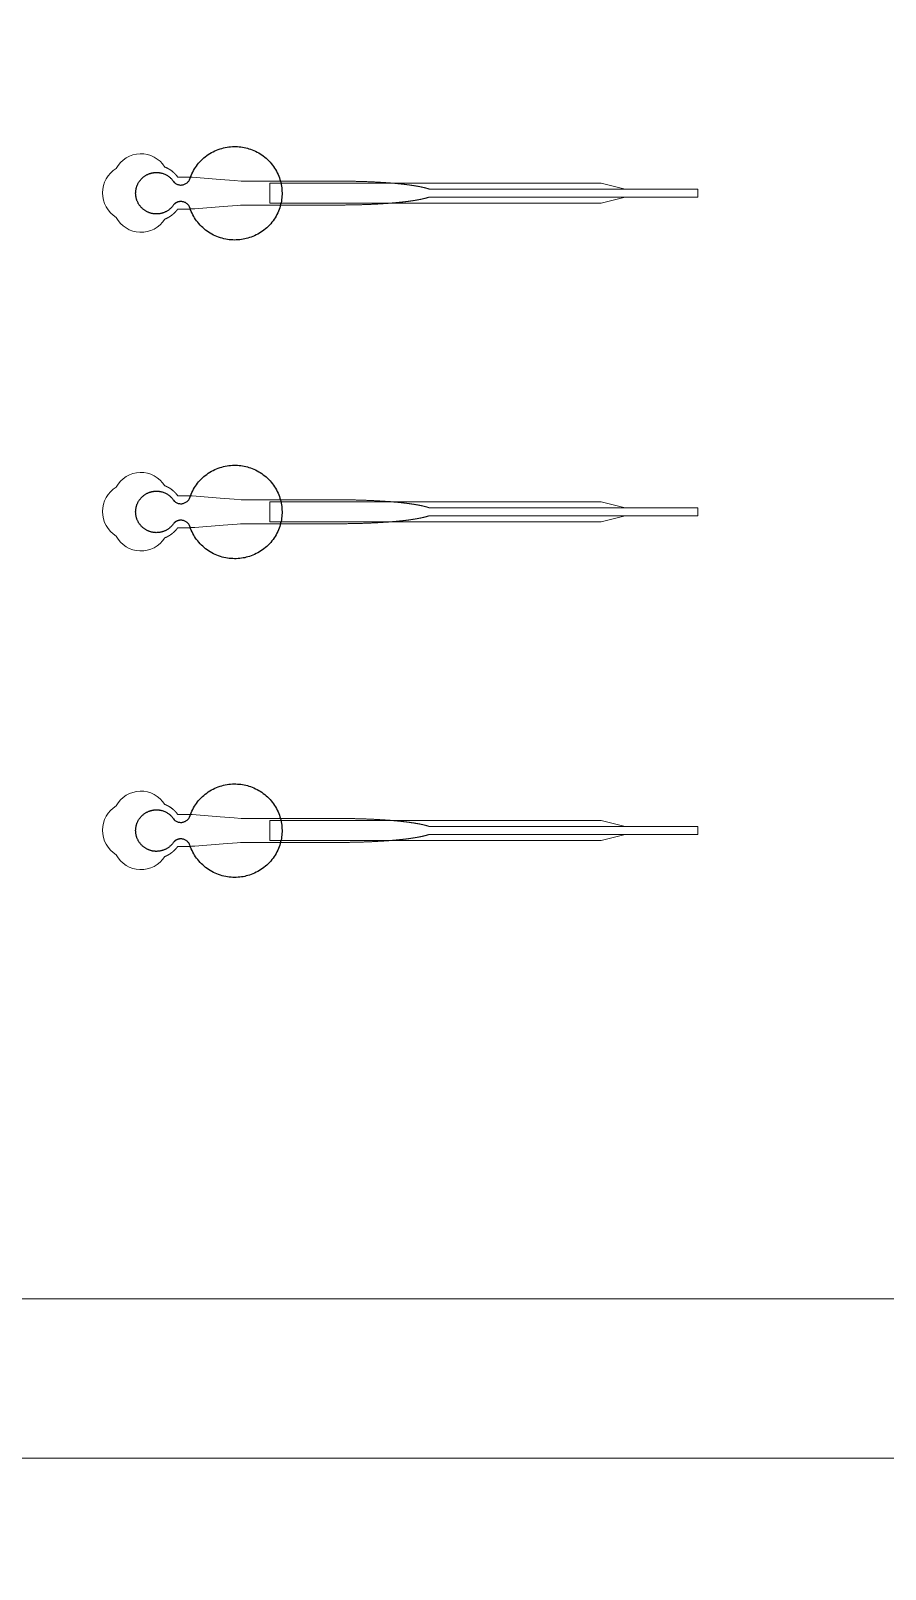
# Model space of a CAD drawing. Header units: inches. Extents: x -52997 to 52003, y -52254 to 52746.
# Drawn here: x -22241 to -16880, y -20643 to -10988 of the extents above; entities that cross this region are included whole.
import ezdxf

# ---------------------------------------------------------------- set-up
doc = ezdxf.new("R2010")
doc.units = ezdxf.units.IN
doc.header["$MEASUREMENT"] = 0
doc.layers.add('1', color=1, linetype='Continuous')
doc.layers.add('2', color=140, linetype='Continuous', lineweight=0)
doc.layers.add('3', color=90, linetype='Continuous', lineweight=0)

msp = doc.modelspace()

# ---------------------------------------------------------------- linework, layer by layer
at = {"layer": '1'}
for points in [[(-16283.4, -47485.7), (0, -47485.7), (16283.4, -47485.7, 5.999107)], [(-16250, -47285.7), (0, -47285.7), (16250, -47285.7, 5.986812)], [(-13685.8, -45485.7), (0, -45485.7), (13685.8, -45485.7, 6.794322)]]:
    msp.add_lwpolyline(points, format="xyb", close=True, dxfattribs=at)
msp.add_circle((-497.2, 245.8), 52500, dxfattribs=at)
for points in [[(-21343.1, -12078.6), (-21320.9, -12055.5), (-21289.3, -12060.7), (-21257.6, -12065.9), (-21244, -12094.9), (-21168.6, -12335.8), (-20916.5, -12298.1), (-20664.5, -12260.4), (-20664.4, -12008.3), (-20664.3, -11756.1), (-20916.3, -11718.2), (-21168.2, -11680.3), (-21243.9, -11921.1), (-21257.1, -11949.6), (-21288, -11955.3), (-21318.8, -11961.1), (-21341.4, -11939.3), (-21392.8, -11855.9), (-21487.2, -11882), (-21581.6, -11908.1), (-21582.8, -12006), (-21583.9, -12104), (-21490.2, -12132.4), (-21396.5, -12160.8), (-21343.1, -12078.6)], [(-21343.1, -14078.6), (-21320.9, -14055.5), (-21289.3, -14060.7), (-21257.6, -14065.9), (-21244, -14094.9), (-21168.6, -14335.8), (-20916.5, -14298.1), (-20664.5, -14260.4), (-20664.4, -14008.3), (-20664.3, -13756.1), (-20916.3, -13718.2), (-21168.2, -13680.3), (-21243.9, -13921.1), (-21257.1, -13949.6), (-21288, -13955.3), (-21318.8, -13961.1), (-21341.4, -13939.3), (-21392.8, -13855.9), (-21487.2, -13882), (-21581.6, -13908.1), (-21582.8, -14006), (-21583.9, -14104), (-21490.2, -14132.4), (-21396.5, -14160.8), (-21343.1, -14078.6)], [(-21343.1, -16078.6), (-21320.9, -16055.5), (-21289.3, -16060.7), (-21257.6, -16065.9), (-21244, -16094.9), (-21168.6, -16335.8), (-20916.5, -16298.1), (-20664.5, -16260.4), (-20664.4, -16008.3), (-20664.3, -15756.1), (-20916.3, -15718.2), (-21168.2, -15680.3), (-21243.9, -15921.1), (-21257.1, -15949.6), (-21288, -15955.3), (-21318.8, -15961.1), (-21341.4, -15939.3), (-21392.8, -15855.9), (-21487.2, -15882), (-21581.6, -15908.1), (-21582.8, -16006), (-21583.9, -16104), (-21490.2, -16132.4), (-21396.5, -16160.8), (-21343.1, -16078.6)]]:
    msp.add_rational_spline(points, [1, 0.884783429184, 1, 0.884783429184, 1, 0.758252289935, 1, 0.758252289935, 1, 0.758252289935, 1, 0.758252289935, 1, 0.888941908896, 1, 0.888941908896, 1, 0.79946124759, 1, 0.79946124759, 1, 0.79946124759, 1, 0.79946124759, 1], degree=2, knots=[0, 0, 0, 0.969535, 0.969535, 1.939069, 1.939069, 3.359405, 3.359405, 4.779741, 4.779741, 6.200078, 6.200078, 7.620414, 7.620414, 8.571947, 8.571947, 9.52348, 9.52348, 10.812277, 10.812277, 12.101074, 12.101074, 13.389871, 13.389871, 14.678668, 14.678668, 14.678668], dxfattribs=at)
at = {"layer": '2'}
for points in [[(-16283.4, -47485.7), (0, -47485.7), (16283.4, -47485.7, 5.999107)], [(-16250, -47285.7), (0, -47285.7), (16250, -47285.7, 5.986812)], [(-13685.8, -45485.7), (0, -45485.7), (13685.8, -45485.7, 6.794322)], [(-21400.4, -12170.4), (-21400, -12170.3), (-21399.2, -12170), (-21398.3, -12169.7), (-21397.5, -12169.3), (-21396.6, -12169), (-21395.8, -12168.6), (-21394.9, -12168.3), (-21394.1, -12167.9), (-21393.2, -12167.5), (-21392.4, -12167.2), (-21391.5, -12166.8), (-21390.7, -12166.4), (-21389.8, -12166), (-21389, -12165.6), (-21388.1, -12165.2), (-21387.3, -12164.8), (-21386.4, -12164.4), (-21385.5, -12163.9), (-21384.7, -12163.5), (-21383.8, -12163.1), (-21383, -12162.6), (-21382.1, -12162.2), (-21381.2, -12161.7), (-21380.4, -12161.3), (-21379.5, -12160.8), (-21378.7, -12160.3), (-21377.8, -12159.9), (-21377, -12159.4), (-21376.1, -12158.9), (-21375.3, -12158.4), (-21374.4, -12157.9), (-21373.5, -12157.4), (-21372.7, -12156.9), (-21371.8, -12156.4), (-21371, -12155.8), (-21370.1, -12155.3), (-21369.3, -12154.8), (-21368.5, -12154.2), (-21367.6, -12153.7), (-21366.8, -12153.1), (-21365.9, -12152.6), (-21365.1, -12152), (-21364.3, -12151.4), (-21363.4, -12150.9), (-21362.6, -12150.3), (-21361.8, -12149.7), (-21360.9, -12149.1), (-21360.1, -12148.5), (-21359.3, -12147.9), (-21358.5, -12147.3), (-21357.7, -12146.7), (-21356.8, -12146.1), (-21356, -12145.5), (-21355.2, -12144.8), (-21354.4, -12144.2), (-21353.6, -12143.6), (-21352.8, -12142.9), (-21352, -12142.3), (-21351.2, -12141.7), (-21350.4, -12141), (-21349.7, -12140.4), (-21348.9, -12139.7), (-21348.1, -12139), (-21347.3, -12138.4), (-21346.6, -12137.7), (-21345.8, -12137), (-21345, -12136.3), (-21344.3, -12135.7), (-21343.5, -12135), (-21342.8, -12134.3), (-21342, -12133.6), (-21341.3, -12132.9), (-21340.6, -12132.2), (-21339.8, -12131.5), (-21339.1, -12130.8), (-21338.4, -12130.1), (-21337.7, -12129.3), (-21337, -12128.6), (-21336.3, -12127.9), (-21335.6, -12127.2), (-21334.9, -12126.4), (-21334.2, -12125.7), (-21333.5, -12125), (-21332.8, -12124.3), (-21332.1, -12123.5), (-21331.5, -12122.8), (-21330.8, -12122), (-21330.2, -12121.3), (-21329.5, -12120.5), (-21328.9, -12119.8), (-21328.2, -12119), (-21327.6, -12118.3), (-21327, -12117.5), (-21326.3, -12116.8), (-21325.7, -12116), (-21325.1, -12115.3), (-21324.5, -12114.5), (-21323.9, -12113.7), (-21323.3, -12113), (-21322.7, -12112.2), (-21322.2, -12111.4), (-21321.6, -12110.7), (-21321, -12109.9), (-21320.5, -12109.1), (-21319.9, -12108.4), (-21319.4, -12107.6), (-21318.8, -12106.8), (-21275.2, -12106.8), (-21253.4, -12106.8), (-21242.5, -12106.8), (-21239.8, -12106.8), (-21238.4, -12106.8), (-21238.4, -12106.8), (-21238.4, -12106.8), (-21238.4, -12106.8), (-21238.4, -12106.8), (-21238.4, -12106.8), (-21238.3, -12106.8), (-21237.9, -12106.8), (-21237.2, -12106.7), (-21235.9, -12106.6), (-21233.1, -12106.4), (-21211, -12104.7), (-21034.4, -12091.2), (-20946.1, -12084.4), (-20924, -12082.7), (-20912.9, -12081.9), (-20912.6, -12081.8), (-20912.5, -12081.8), (-20912.5, -12081.8), (-20912.4, -12081.8), (-20912.3, -12081.8), (-20911.9, -12081.8), (-20651.5, -12081.8), (-20645.2, -12081.8), (-20632.6, -12081.8), (-20532.1, -12081.8), (-20331.1, -12081.8), (-20318.5, -12081.8), (-20312.2, -12081.8), (-20309.1, -12081.8), (-20307.5, -12081.8), (-20307.1, -12081.8), (-20306.9, -12081.8), (-20306.8, -12081.8), (-20306.8, -12081.8), (-20306.8, -12081.8), (-20306.7, -12081.8), (-20306.2, -12081.8), (-20301.6, -12081.8), (-20297, -12081.8), (-20292.4, -12081.8), (-20287.7, -12081.8), (-20283.1, -12081.8), (-20278.4, -12081.7), (-20273.8, -12081.7), (-20269.1, -12081.7), (-20264.4, -12081.6), (-20259.7, -12081.6), (-20255, -12081.6), (-20250.2, -12081.5), (-20245.5, -12081.4), (-20240.8, -12081.4), (-20236, -12081.3), (-20231.3, -12081.2), (-20226.5, -12081.2), (-20221.7, -12081.1), (-20216.9, -12081), (-20212.1, -12080.9), (-20207.3, -12080.8), (-20202.5, -12080.7), (-20197.7, -12080.6), (-20192.9, -12080.5), (-20188.1, -12080.3), (-20183.3, -12080.2), (-20178.5, -12080.1), (-20173.6, -12080), (-20168.8, -12079.8), (-20164, -12079.7), (-20159.1, -12079.5), (-20154.3, -12079.4), (-20149.5, -12079.2), (-20144.6, -12079), (-20139.8, -12078.9), (-20135, -12078.7), (-20130.2, -12078.5), (-20125.3, -12078.3), (-20120.5, -12078.1), (-20115.7, -12077.9), (-20110.9, -12077.7), (-20106.1, -12077.5), (-20101.3, -12077.3), (-20096.5, -12077.1), (-20091.7, -12076.8), (-20086.9, -12076.6), (-20082.1, -12076.4), (-20077.3, -12076.1), (-20072.6, -12075.9), (-20067.8, -12075.6), (-20063.1, -12075.4), (-20058.4, -12075.1), (-20053.6, -12074.8), (-20048.9, -12074.6), (-20044.2, -12074.3), (-20039.6, -12074), (-20034.9, -12073.7), (-20030.2, -12073.4), (-20025.6, -12073.1), (-20021, -12072.8), (-20016.4, -12072.5), (-20011.8, -12072.1), (-20007.2, -12071.8), (-20004.9, -12071.6), (-20002.6, -12071.5), (-20000.4, -12071.3), (-19998.1, -12071.1), (-19995.8, -12071), (-19993.6, -12070.8), (-19991.3, -12070.6), (-19989.1, -12070.5), (-19986.9, -12070.3), (-19984.6, -12070.1), (-19982.4, -12069.9), (-19980.2, -12069.7), (-19977.9, -12069.6), (-19975.7, -12069.4), (-19973.5, -12069.2), (-19971.3, -12069), (-19969.1, -12068.8), (-19966.9, -12068.6), (-19964.7, -12068.5), (-19962.6, -12068.3), (-19960.4, -12068.1), (-19958.2, -12067.9), (-19956, -12067.7), (-19953.9, -12067.5), (-19951.7, -12067.3), (-19949.6, -12067.1), (-19947.5, -12066.9), (-19945.3, -12066.7), (-19943.2, -12066.5), (-19941.1, -12066.3), (-19939, -12066.1), (-19936.9, -12065.9), (-19934.8, -12065.7), (-19932.7, -12065.5), (-19930.6, -12065.3), (-19928.5, -12065.1), (-19926.4, -12064.8), (-19924.4, -12064.6), (-19922.3, -12064.4), (-19920.3, -12064.2), (-19918.2, -12064), (-19916.2, -12063.8), (-19914.2, -12063.5), (-19912.2, -12063.3), (-19910.1, -12063.1), (-19908.1, -12062.9), (-19906.1, -12062.7), (-19904.2, -12062.4), (-19902.2, -12062.2), (-19900.2, -12062), (-19898.2, -12061.8), (-19896.3, -12061.5), (-19894.3, -12061.3), (-19892.4, -12061.1), (-19890.5, -12060.8), (-19888.5, -12060.6), (-19886.6, -12060.4), (-19884.7, -12060.1), (-19882.8, -12059.9), (-19880.9, -12059.7), (-19879, -12059.4), (-19877.2, -12059.2), (-19875.3, -12058.9), (-19873.4, -12058.7), (-19871.6, -12058.5), (-19869.8, -12058.2), (-19867.9, -12058), (-19866.1, -12057.7), (-19864.3, -12057.5), (-19862.5, -12057.2), (-19860.7, -12057), (-19858.9, -12056.7), (-19857.1, -12056.5), (-19855.4, -12056.2), (-19853.6, -12056), (-19851.9, -12055.7), (-19850.1, -12055.5), (-19848.4, -12055.2), (-19846.7, -12055), (-19845, -12054.7), (-19843.3, -12054.5), (-19841.6, -12054.2), (-19839.9, -12053.9), (-19838.2, -12053.7), (-19836.6, -12053.4), (-19834.9, -12053.2), (-19833.3, -12052.9), (-19831.6, -12052.6), (-19830, -12052.4), (-19828.4, -12052.1), (-19826.8, -12051.8), (-19825.2, -12051.6), (-19823.6, -12051.3), (-19822, -12051), (-19820.5, -12050.8), (-19818.9, -12050.5), (-19817.4, -12050.2), (-19815.8, -12050), (-19814.3, -12049.7), (-19812.8, -12049.4), (-19811.3, -12049.1), (-19809.8, -12048.9), (-19808.3, -12048.6), (-19806.9, -12048.3), (-19805.4, -12048), (-19803.9, -12047.8), (-19802.5, -12047.5), (-19801.1, -12047.2), (-19799.7, -12046.9), (-19798.3, -12046.6), (-19796.9, -12046.4), (-19795.5, -12046.1), (-19794.1, -12045.8), (-19792.7, -12045.5), (-19791.4, -12045.2), (-19790, -12044.9), (-19788.7, -12044.7), (-19787.4, -12044.4), (-19786.1, -12044.1), (-19784.8, -12043.8), (-19783.5, -12043.5), (-19782.2, -12043.2), (-19780.9, -12043), (-19779.7, -12042.7), (-19778.4, -12042.4), (-19777.2, -12042.1), (-19776, -12041.8), (-19774.7, -12041.5), (-19773.5, -12041.2), (-19772.3, -12040.9), (-19771.2, -12040.6), (-19770, -12040.3), (-19768.8, -12040.1), (-19767.7, -12039.8), (-19766.5, -12039.5), (-19765.4, -12039.2), (-19764.3, -12038.9), (-19763.2, -12038.6), (-19762.1, -12038.3), (-19761, -12038), (-19759.9, -12037.7), (-19758.9, -12037.4), (-19757.8, -12037.1), (-19756.8, -12036.8), (-19755.8, -12036.5), (-19754.8, -12036.2), (-19753.8, -12035.9), (-19752.8, -12035.6), (-19751.8, -12035.3), (-19750.8, -12035), (-19749.8, -12034.7), (-19748.9, -12034.4), (-19748, -12034.1), (-19747, -12033.8), (-19746.1, -12033.5), (-19745.2, -12033.2), (-19744.3, -12032.9), (-19743.4, -12032.6), (-19742.5, -12032.3), (-19741.1, -12031.9), (-18055.5, -12032), (-18055.5, -11981.8), (-19741.1, -11981.8), (-19741.3, -11981.7), (-19742.2, -11981.4), (-19743.1, -11981.1), (-19744, -11980.8), (-19744.9, -11980.5), (-19745.8, -11980.2), (-19746.7, -11979.9), (-19747.6, -11979.6), (-19748.5, -11979.3), (-19749.5, -11979), (-19750.4, -11978.7), (-19751.4, -11978.4), (-19752.4, -11978.1), (-19753.4, -11977.8), (-19754.4, -11977.5), (-19755.4, -11977.2), (-19756.4, -11976.9), (-19757.5, -11976.6), (-19758.5, -11976.3), (-19759.6, -11976.1), (-19760.7, -11975.8), (-19761.7, -11975.5), (-19762.8, -11975.2), (-19763.9, -11974.9), (-19765.1, -11974.6), (-19766.2, -11974.3), (-19767.3, -11974), (-19768.5, -11973.7), (-19769.6, -11973.4), (-19770.8, -11973.1), (-19772, -11972.8), (-19773.2, -11972.5), (-19774.4, -11972.2), (-19775.6, -11971.9), (-19776.8, -11971.7), (-19778.1, -11971.4), (-19779.3, -11971.1), (-19780.6, -11970.8), (-19781.8, -11970.5), (-19783.1, -11970.2), (-19784.4, -11969.9), (-19785.7, -11969.6), (-19787, -11969.4), (-19788.3, -11969.1), (-19789.7, -11968.8), (-19791, -11968.5), (-19792.4, -11968.2), (-19793.7, -11967.9), (-19795.1, -11967.7), (-19796.5, -11967.4), (-19797.9, -11967.1), (-19799.3, -11966.8), (-19800.7, -11966.5), (-19802.2, -11966.3), (-19803.6, -11966), (-19805, -11965.7), (-19806.5, -11965.4), (-19808, -11965.1), (-19809.5, -11964.9), (-19810.9, -11964.6), (-19812.5, -11964.3), (-19814, -11964), (-19815.5, -11963.8), (-19817, -11963.5), (-19818.6, -11963.2), (-19820.1, -11963), (-19821.7, -11962.7), (-19823.3, -11962.4), (-19824.8, -11962.2), (-19826.4, -11961.9), (-19828, -11961.6), (-19829.6, -11961.4), (-19831.3, -11961.1), (-19832.9, -11960.8), (-19834.5, -11960.6), (-19836.2, -11960.3), (-19837.9, -11960), (-19839.5, -11959.8), (-19841.2, -11959.5), (-19842.9, -11959.3), (-19844.6, -11959), (-19846.3, -11958.7), (-19848, -11958.5), (-19849.8, -11958.2), (-19851.5, -11958), (-19853.2, -11957.7), (-19855, -11957.5), (-19856.8, -11957.2), (-19858.5, -11957), (-19860.3, -11956.7), (-19862.1, -11956.5), (-19863.9, -11956.2), (-19865.7, -11956), (-19867.6, -11955.7), (-19869.4, -11955.5), (-19871.2, -11955.2), (-19873.1, -11955), (-19874.9, -11954.8), (-19876.8, -11954.5), (-19878.7, -11954.3), (-19880.5, -11954), (-19882.4, -11953.8), (-19884.3, -11953.6), (-19886.2, -11953.3), (-19888.1, -11953.1), (-19890.1, -11952.9), (-19892, -11952.6), (-19893.9, -11952.4), (-19895.9, -11952.2), (-19897.8, -11951.9), (-19899.8, -11951.7), (-19901.8, -11951.5), (-19903.7, -11951.3), (-19905.7, -11951), (-19907.7, -11950.8), (-19909.7, -11950.6), (-19911.7, -11950.4), (-19913.8, -11950.2), (-19915.8, -11949.9), (-19917.8, -11949.7), (-19919.8, -11949.5), (-19921.9, -11949.3), (-19923.9, -11949.1), (-19926, -11948.9), (-19928.1, -11948.7), (-19930.1, -11948.4), (-19932.2, -11948.2), (-19934.3, -11948), (-19936.4, -11947.8), (-19938.5, -11947.6), (-19940.6, -11947.4), (-19942.7, -11947.2), (-19944.9, -11947), (-19947, -11946.8), (-19949.1, -11946.6), (-19951.3, -11946.4), (-19953.4, -11946.2), (-19955.6, -11946), (-19957.7, -11945.8), (-19959.9, -11945.6), (-19962, -11945.4), (-19964.2, -11945.3), (-19966.4, -11945.1), (-19968.6, -11944.9), (-19970.8, -11944.7), (-19973, -11944.5), (-19975.2, -11944.3), (-19977.4, -11944.1), (-19979.6, -11944), (-19981.8, -11943.8), (-19984.1, -11943.6), (-19986.3, -11943.4), (-19988.5, -11943.2), (-19990.8, -11943.1), (-19993, -11942.9), (-19995.3, -11942.7), (-19997.5, -11942.6), (-19999.8, -11942.4), (-20002, -11942.2), (-20004.3, -11942.1), (-20008.9, -11941.7), (-20013.4, -11941.4), (-20018, -11941.1), (-20022.6, -11940.8), (-20027.2, -11940.5), (-20031.9, -11940.2), (-20036.5, -11939.9), (-20041.2, -11939.6), (-20045.8, -11939.3), (-20050.5, -11939), (-20055.2, -11938.7), (-20059.9, -11938.5), (-20064.6, -11938.2), (-20069.4, -11937.9), (-20074.1, -11937.7), (-20078.8, -11937.5), (-20083.6, -11937.2), (-20088.4, -11937), (-20093.1, -11936.7), (-20097.9, -11936.5), (-20102.7, -11936.3), (-20107.5, -11936.1), (-20112.3, -11935.9), (-20117.1, -11935.7), (-20121.9, -11935.5), (-20126.7, -11935.3), (-20131.5, -11935.1), (-20136.3, -11934.9), (-20141.1, -11934.7), (-20145.9, -11934.6), (-20150.7, -11934.4), (-20155.5, -11934.3), (-20160.3, -11934.1), (-20165.1, -11933.9), (-20169.9, -11933.8), (-20174.7, -11933.7), (-20179.5, -11933.5), (-20184.3, -11933.4), (-20189.1, -11933.3), (-20193.9, -11933.2), (-20198.7, -11933.1), (-20203.5, -11932.9), (-20208.3, -11932.8), (-20213, -11932.8), (-20217.8, -11932.7), (-20222.5, -11932.6), (-20227.3, -11932.5), (-20232, -11932.4), (-20236.7, -11932.3), (-20241.5, -11932.3), (-20246.2, -11932.2), (-20250.9, -11932.2), (-20255.6, -11932.1), (-20260.2, -11932.1), (-20264.9, -11932), (-20269.6, -11932), (-20274.2, -11931.9), (-20278.9, -11931.9), (-20283.5, -11931.9), (-20288.1, -11931.9), (-20292.7, -11931.9), (-20295, -11931.8), (-20295.5, -11931.8), (-20295.8, -11931.8), (-20296, -11931.8), (-20296.2, -11931.8), (-20297.8, -11931.8), (-20304.1, -11931.8), (-20316.9, -11931.8), (-20367.9, -11931.8), (-20571.8, -11931.8), (-20622.8, -11931.8), (-20648.3, -11931.8), (-20654.7, -11931.8), (-20656.3, -11931.8), (-20912, -11931.8), (-20912.4, -11931.8), (-20912.5, -11931.8), (-20912.5, -11931.8), (-20912.5, -11931.8), (-20912.6, -11931.8), (-20913, -11931.8), (-20914.4, -11931.7), (-20919.9, -11931.3), (-20964, -11927.9), (-21052.4, -11921.1), (-21229, -11907.6), (-21234.5, -11907.1), (-21237.3, -11906.9), (-21238, -11906.9), (-21238.3, -11906.8), (-21238.4, -11906.8), (-21238.4, -11906.8), (-21238.4, -11906.8), (-21238.4, -11906.8), (-21238.4, -11906.8), (-21238.5, -11906.8), (-21238.8, -11906.8), (-21241.5, -11906.8), (-21247, -11906.8), (-21257.9, -11906.8), (-21279.7, -11906.8), (-21301.5, -11906.8), (-21312.4, -11906.8), (-21317.8, -11906.8), (-21318.5, -11906.8), (-21318.7, -11906.8), (-21318.7, -11906.8), (-21318.8, -11906.8), (-21318.8, -11906.8), (-21318.8, -11906.8), (-21318.8, -11906.8), (-21319.2, -11906.2), (-21320, -11905.1), (-21320.8, -11904), (-21321.7, -11902.9), (-21322.5, -11901.8), (-21323.3, -11900.6), (-21324.2, -11899.5), (-21325.1, -11898.4), (-21326, -11897.3), (-21326.9, -11896.2), (-21327.8, -11895.1), (-21328.7, -11894), (-21329.6, -11892.9), (-21330.6, -11891.8), (-21331.6, -11890.7), (-21332.5, -11889.6), (-21333.5, -11888.5), (-21334.5, -11887.5), (-21335.5, -11886.4), (-21336.6, -11885.3), (-21337.6, -11884.3), (-21338.7, -11883.2), (-21339.7, -11882.2), (-21340.8, -11881.1), (-21341.9, -11880.1), (-21343, -11879), (-21344.1, -11878), (-21345.2, -11877), (-21346.4, -11876), (-21347.5, -11875), (-21348.7, -11874), (-21349.8, -11873), (-21351, -11872), (-21352.2, -11871), (-21353.4, -11870.1), (-21354.6, -11869.1), (-21355.8, -11868.2), (-21357.1, -11867.2), (-21358.3, -11866.3), (-21359.5, -11865.4), (-21360.8, -11864.5), (-21362.1, -11863.6), (-21363.3, -11862.7), (-21364.6, -11861.8), (-21365.9, -11861), (-21367.2, -11860.1), (-21368.5, -11859.3), (-21369.9, -11858.4), (-21371.2, -11857.6), (-21372.5, -11856.8), (-21373.9, -11856), (-21375.2, -11855.2), (-21376.6, -11854.4), (-21377.9, -11853.6), (-21379.3, -11852.9), (-21380.7, -11852.1), (-21382.1, -11851.4), (-21383.5, -11850.7), (-21384.9, -11850), (-21386.3, -11849.3), (-21387.7, -11848.6), (-21389.1, -11848), (-21390.5, -11847.3), (-21391.9, -11846.7), (-21393.3, -11846.1), (-21394.8, -11845.5), (-21396.2, -11844.9), (-21397.6, -11844.3), (-21399, -11843.7), (-21400.3, -11843.2, 0.576044), (-21704.8, -11852.6, 0.560065), (-21704.8, -12159.1, 0.578435)], [(-21400.4, -14170.4), (-21400, -14170.3), (-21399.2, -14170), (-21398.3, -14169.7), (-21397.5, -14169.3), (-21396.6, -14169), (-21395.8, -14168.6), (-21394.9, -14168.3), (-21394.1, -14167.9), (-21393.2, -14167.5), (-21392.4, -14167.2), (-21391.5, -14166.8), (-21390.7, -14166.4), (-21389.8, -14166), (-21389, -14165.6), (-21388.1, -14165.2), (-21387.3, -14164.8), (-21386.4, -14164.4), (-21385.5, -14163.9), (-21384.7, -14163.5), (-21383.8, -14163.1), (-21383, -14162.6), (-21382.1, -14162.2), (-21381.2, -14161.7), (-21380.4, -14161.3), (-21379.5, -14160.8), (-21378.7, -14160.3), (-21377.8, -14159.9), (-21377, -14159.4), (-21376.1, -14158.9), (-21375.3, -14158.4), (-21374.4, -14157.9), (-21373.5, -14157.4), (-21372.7, -14156.9), (-21371.8, -14156.4), (-21371, -14155.8), (-21370.1, -14155.3), (-21369.3, -14154.8), (-21368.5, -14154.2), (-21367.6, -14153.7), (-21366.8, -14153.1), (-21365.9, -14152.6), (-21365.1, -14152), (-21364.3, -14151.4), (-21363.4, -14150.9), (-21362.6, -14150.3), (-21361.8, -14149.7), (-21360.9, -14149.1), (-21360.1, -14148.5), (-21359.3, -14147.9), (-21358.5, -14147.3), (-21357.7, -14146.7), (-21356.8, -14146.1), (-21356, -14145.5), (-21355.2, -14144.8), (-21354.4, -14144.2), (-21353.6, -14143.6), (-21352.8, -14142.9), (-21352, -14142.3), (-21351.2, -14141.7), (-21350.4, -14141), (-21349.7, -14140.4), (-21348.9, -14139.7), (-21348.1, -14139), (-21347.3, -14138.4), (-21346.6, -14137.7), (-21345.8, -14137), (-21345, -14136.3), (-21344.3, -14135.7), (-21343.5, -14135), (-21342.8, -14134.3), (-21342, -14133.6), (-21341.3, -14132.9), (-21340.6, -14132.2), (-21339.8, -14131.5), (-21339.1, -14130.8), (-21338.4, -14130.1), (-21337.7, -14129.3), (-21337, -14128.6), (-21336.3, -14127.9), (-21335.6, -14127.2), (-21334.9, -14126.4), (-21334.2, -14125.7), (-21333.5, -14125), (-21332.8, -14124.3), (-21332.1, -14123.5), (-21331.5, -14122.8), (-21330.8, -14122), (-21330.2, -14121.3), (-21329.5, -14120.5), (-21328.9, -14119.8), (-21328.2, -14119), (-21327.6, -14118.3), (-21327, -14117.5), (-21326.3, -14116.8), (-21325.7, -14116), (-21325.1, -14115.3), (-21324.5, -14114.5), (-21323.9, -14113.7), (-21323.3, -14113), (-21322.7, -14112.2), (-21322.2, -14111.4), (-21321.6, -14110.7), (-21321, -14109.9), (-21320.5, -14109.1), (-21319.9, -14108.4), (-21319.4, -14107.6), (-21318.8, -14106.8), (-21275.2, -14106.8), (-21253.4, -14106.8), (-21242.5, -14106.8), (-21239.8, -14106.8), (-21238.4, -14106.8), (-21238.4, -14106.8), (-21238.4, -14106.8), (-21238.4, -14106.8), (-21238.4, -14106.8), (-21238.4, -14106.8), (-21238.3, -14106.8), (-21237.9, -14106.8), (-21237.2, -14106.7), (-21235.9, -14106.6), (-21233.1, -14106.4), (-21211, -14104.7), (-21034.4, -14091.2), (-20946.1, -14084.4), (-20924, -14082.7), (-20912.9, -14081.9), (-20912.6, -14081.8), (-20912.5, -14081.8), (-20912.5, -14081.8), (-20912.4, -14081.8), (-20912.3, -14081.8), (-20911.9, -14081.8), (-20651.5, -14081.8), (-20645.2, -14081.8), (-20632.6, -14081.8), (-20532.1, -14081.8), (-20331.1, -14081.8), (-20318.5, -14081.8), (-20312.2, -14081.8), (-20309.1, -14081.8), (-20307.5, -14081.8), (-20307.1, -14081.8), (-20306.9, -14081.8), (-20306.8, -14081.8), (-20306.8, -14081.8), (-20306.8, -14081.8), (-20306.7, -14081.8), (-20306.2, -14081.8), (-20301.6, -14081.8), (-20297, -14081.8), (-20292.4, -14081.8), (-20287.7, -14081.8), (-20283.1, -14081.8), (-20278.4, -14081.7), (-20273.8, -14081.7), (-20269.1, -14081.7), (-20264.4, -14081.6), (-20259.7, -14081.6), (-20255, -14081.6), (-20250.2, -14081.5), (-20245.5, -14081.4), (-20240.8, -14081.4), (-20236, -14081.3), (-20231.3, -14081.2), (-20226.5, -14081.2), (-20221.7, -14081.1), (-20216.9, -14081), (-20212.1, -14080.9), (-20207.3, -14080.8), (-20202.5, -14080.7), (-20197.7, -14080.6), (-20192.9, -14080.5), (-20188.1, -14080.3), (-20183.3, -14080.2), (-20178.5, -14080.1), (-20173.6, -14080), (-20168.8, -14079.8), (-20164, -14079.7), (-20159.1, -14079.5), (-20154.3, -14079.4), (-20149.5, -14079.2), (-20144.6, -14079), (-20139.8, -14078.9), (-20135, -14078.7), (-20130.2, -14078.5), (-20125.3, -14078.3), (-20120.5, -14078.1), (-20115.7, -14077.9), (-20110.9, -14077.7), (-20106.1, -14077.5), (-20101.3, -14077.3), (-20096.5, -14077.1), (-20091.7, -14076.8), (-20086.9, -14076.6), (-20082.1, -14076.4), (-20077.3, -14076.1), (-20072.6, -14075.9), (-20067.8, -14075.6), (-20063.1, -14075.4), (-20058.4, -14075.1), (-20053.6, -14074.8), (-20048.9, -14074.6), (-20044.2, -14074.3), (-20039.6, -14074), (-20034.9, -14073.7), (-20030.2, -14073.4), (-20025.6, -14073.1), (-20021, -14072.8), (-20016.4, -14072.5), (-20011.8, -14072.1), (-20007.2, -14071.8), (-20004.9, -14071.6), (-20002.6, -14071.5), (-20000.4, -14071.3), (-19998.1, -14071.1), (-19995.8, -14071), (-19993.6, -14070.8), (-19991.3, -14070.6), (-19989.1, -14070.5), (-19986.9, -14070.3), (-19984.6, -14070.1), (-19982.4, -14069.9), (-19980.2, -14069.7), (-19977.9, -14069.6), (-19975.7, -14069.4), (-19973.5, -14069.2), (-19971.3, -14069), (-19969.1, -14068.8), (-19966.9, -14068.6), (-19964.7, -14068.5), (-19962.6, -14068.3), (-19960.4, -14068.1), (-19958.2, -14067.9), (-19956, -14067.7), (-19953.9, -14067.5), (-19951.7, -14067.3), (-19949.6, -14067.1), (-19947.5, -14066.9), (-19945.3, -14066.7), (-19943.2, -14066.5), (-19941.1, -14066.3), (-19939, -14066.1), (-19936.9, -14065.9), (-19934.8, -14065.7), (-19932.7, -14065.5), (-19930.6, -14065.3), (-19928.5, -14065.1), (-19926.4, -14064.8), (-19924.4, -14064.6), (-19922.3, -14064.4), (-19920.3, -14064.2), (-19918.2, -14064), (-19916.2, -14063.8), (-19914.2, -14063.5), (-19912.2, -14063.3), (-19910.1, -14063.1), (-19908.1, -14062.9), (-19906.1, -14062.7), (-19904.2, -14062.4), (-19902.2, -14062.2), (-19900.2, -14062), (-19898.2, -14061.8), (-19896.3, -14061.5), (-19894.3, -14061.3), (-19892.4, -14061.1), (-19890.5, -14060.8), (-19888.5, -14060.6), (-19886.6, -14060.4), (-19884.7, -14060.1), (-19882.8, -14059.9), (-19880.9, -14059.7), (-19879, -14059.4), (-19877.2, -14059.2), (-19875.3, -14058.9), (-19873.4, -14058.7), (-19871.6, -14058.5), (-19869.8, -14058.2), (-19867.9, -14058), (-19866.1, -14057.7), (-19864.3, -14057.5), (-19862.5, -14057.2), (-19860.7, -14057), (-19858.9, -14056.7), (-19857.1, -14056.5), (-19855.4, -14056.2), (-19853.6, -14056), (-19851.9, -14055.7), (-19850.1, -14055.5), (-19848.4, -14055.2), (-19846.7, -14055), (-19845, -14054.7), (-19843.3, -14054.5), (-19841.6, -14054.2), (-19839.9, -14053.9), (-19838.2, -14053.7), (-19836.6, -14053.4), (-19834.9, -14053.2), (-19833.3, -14052.9), (-19831.6, -14052.6), (-19830, -14052.4), (-19828.4, -14052.1), (-19826.8, -14051.8), (-19825.2, -14051.6), (-19823.6, -14051.3), (-19822, -14051), (-19820.5, -14050.8), (-19818.9, -14050.5), (-19817.4, -14050.2), (-19815.8, -14050), (-19814.3, -14049.7), (-19812.8, -14049.4), (-19811.3, -14049.1), (-19809.8, -14048.9), (-19808.3, -14048.6), (-19806.9, -14048.3), (-19805.4, -14048), (-19803.9, -14047.8), (-19802.5, -14047.5), (-19801.1, -14047.2), (-19799.7, -14046.9), (-19798.3, -14046.6), (-19796.9, -14046.4), (-19795.5, -14046.1), (-19794.1, -14045.8), (-19792.7, -14045.5), (-19791.4, -14045.2), (-19790, -14044.9), (-19788.7, -14044.7), (-19787.4, -14044.4), (-19786.1, -14044.1), (-19784.8, -14043.8), (-19783.5, -14043.5), (-19782.2, -14043.2), (-19780.9, -14043), (-19779.7, -14042.7), (-19778.4, -14042.4), (-19777.2, -14042.1), (-19776, -14041.8), (-19774.7, -14041.5), (-19773.5, -14041.2), (-19772.3, -14040.9), (-19771.2, -14040.6), (-19770, -14040.3), (-19768.8, -14040.1), (-19767.7, -14039.8), (-19766.5, -14039.5), (-19765.4, -14039.2), (-19764.3, -14038.9), (-19763.2, -14038.6), (-19762.1, -14038.3), (-19761, -14038), (-19759.9, -14037.7), (-19758.9, -14037.4), (-19757.8, -14037.1), (-19756.8, -14036.8), (-19755.8, -14036.5), (-19754.8, -14036.2), (-19753.8, -14035.9), (-19752.8, -14035.6), (-19751.8, -14035.3), (-19750.8, -14035), (-19749.8, -14034.7), (-19748.9, -14034.4), (-19748, -14034.1), (-19747, -14033.8), (-19746.1, -14033.5), (-19745.2, -14033.2), (-19744.3, -14032.9), (-19743.4, -14032.6), (-19742.5, -14032.3), (-19741.1, -14031.9), (-18055.5, -14032), (-18055.5, -13981.8), (-19741.1, -13981.8), (-19741.3, -13981.7), (-19742.2, -13981.4), (-19743.1, -13981.1), (-19744, -13980.8), (-19744.9, -13980.5), (-19745.8, -13980.2), (-19746.7, -13979.9), (-19747.6, -13979.6), (-19748.5, -13979.3), (-19749.5, -13979), (-19750.4, -13978.7), (-19751.4, -13978.4), (-19752.4, -13978.1), (-19753.4, -13977.8), (-19754.4, -13977.5), (-19755.4, -13977.2), (-19756.4, -13976.9), (-19757.5, -13976.6), (-19758.5, -13976.3), (-19759.6, -13976.1), (-19760.7, -13975.8), (-19761.7, -13975.5), (-19762.8, -13975.2), (-19763.9, -13974.9), (-19765.1, -13974.6), (-19766.2, -13974.3), (-19767.3, -13974), (-19768.5, -13973.7), (-19769.6, -13973.4), (-19770.8, -13973.1), (-19772, -13972.8), (-19773.2, -13972.5), (-19774.4, -13972.2), (-19775.6, -13971.9), (-19776.8, -13971.7), (-19778.1, -13971.4), (-19779.3, -13971.1), (-19780.6, -13970.8), (-19781.8, -13970.5), (-19783.1, -13970.2), (-19784.4, -13969.9), (-19785.7, -13969.6), (-19787, -13969.4), (-19788.3, -13969.1), (-19789.7, -13968.8), (-19791, -13968.5), (-19792.4, -13968.2), (-19793.7, -13967.9), (-19795.1, -13967.7), (-19796.5, -13967.4), (-19797.9, -13967.1), (-19799.3, -13966.8), (-19800.7, -13966.5), (-19802.2, -13966.3), (-19803.6, -13966), (-19805, -13965.7), (-19806.5, -13965.4), (-19808, -13965.1), (-19809.5, -13964.9), (-19810.9, -13964.6), (-19812.5, -13964.3), (-19814, -13964), (-19815.5, -13963.8), (-19817, -13963.5), (-19818.6, -13963.2), (-19820.1, -13963), (-19821.7, -13962.7), (-19823.3, -13962.4), (-19824.8, -13962.2), (-19826.4, -13961.9), (-19828, -13961.6), (-19829.6, -13961.4), (-19831.3, -13961.1), (-19832.9, -13960.8), (-19834.5, -13960.6), (-19836.2, -13960.3), (-19837.9, -13960), (-19839.5, -13959.8), (-19841.2, -13959.5), (-19842.9, -13959.3), (-19844.6, -13959), (-19846.3, -13958.7), (-19848, -13958.5), (-19849.8, -13958.2), (-19851.5, -13958), (-19853.2, -13957.7), (-19855, -13957.5), (-19856.8, -13957.2), (-19858.5, -13957), (-19860.3, -13956.7), (-19862.1, -13956.5), (-19863.9, -13956.2), (-19865.7, -13956), (-19867.6, -13955.7), (-19869.4, -13955.5), (-19871.2, -13955.2), (-19873.1, -13955), (-19874.9, -13954.8), (-19876.8, -13954.5), (-19878.7, -13954.3), (-19880.5, -13954), (-19882.4, -13953.8), (-19884.3, -13953.6), (-19886.2, -13953.3), (-19888.1, -13953.1), (-19890.1, -13952.9), (-19892, -13952.6), (-19893.9, -13952.4), (-19895.9, -13952.2), (-19897.8, -13951.9), (-19899.8, -13951.7), (-19901.8, -13951.5), (-19903.7, -13951.3), (-19905.7, -13951), (-19907.7, -13950.8), (-19909.7, -13950.6), (-19911.7, -13950.4), (-19913.8, -13950.2), (-19915.8, -13949.9), (-19917.8, -13949.7), (-19919.8, -13949.5), (-19921.9, -13949.3), (-19923.9, -13949.1), (-19926, -13948.9), (-19928.1, -13948.7), (-19930.1, -13948.4), (-19932.2, -13948.2), (-19934.3, -13948), (-19936.4, -13947.8), (-19938.5, -13947.6), (-19940.6, -13947.4), (-19942.7, -13947.2), (-19944.9, -13947), (-19947, -13946.8), (-19949.1, -13946.6), (-19951.3, -13946.4), (-19953.4, -13946.2), (-19955.6, -13946), (-19957.7, -13945.8), (-19959.9, -13945.6), (-19962, -13945.4), (-19964.2, -13945.3), (-19966.4, -13945.1), (-19968.6, -13944.9), (-19970.8, -13944.7), (-19973, -13944.5), (-19975.2, -13944.3), (-19977.4, -13944.1), (-19979.6, -13944), (-19981.8, -13943.8), (-19984.1, -13943.6), (-19986.3, -13943.4), (-19988.5, -13943.2), (-19990.8, -13943.1), (-19993, -13942.9), (-19995.3, -13942.7), (-19997.5, -13942.6), (-19999.8, -13942.4), (-20002, -13942.2), (-20004.3, -13942.1), (-20008.9, -13941.7), (-20013.4, -13941.4), (-20018, -13941.1), (-20022.6, -13940.8), (-20027.2, -13940.5), (-20031.9, -13940.2), (-20036.5, -13939.9), (-20041.2, -13939.6), (-20045.8, -13939.3), (-20050.5, -13939), (-20055.2, -13938.7), (-20059.9, -13938.5), (-20064.6, -13938.2), (-20069.4, -13937.9), (-20074.1, -13937.7), (-20078.8, -13937.5), (-20083.6, -13937.2), (-20088.4, -13937), (-20093.1, -13936.7), (-20097.9, -13936.5), (-20102.7, -13936.3), (-20107.5, -13936.1), (-20112.3, -13935.9), (-20117.1, -13935.7), (-20121.9, -13935.5), (-20126.7, -13935.3), (-20131.5, -13935.1), (-20136.3, -13934.9), (-20141.1, -13934.7), (-20145.9, -13934.6), (-20150.7, -13934.4), (-20155.5, -13934.3), (-20160.3, -13934.1), (-20165.1, -13933.9), (-20169.9, -13933.8), (-20174.7, -13933.7), (-20179.5, -13933.5), (-20184.3, -13933.4), (-20189.1, -13933.3), (-20193.9, -13933.2), (-20198.7, -13933.1), (-20203.5, -13932.9), (-20208.3, -13932.8), (-20213, -13932.8), (-20217.8, -13932.7), (-20222.5, -13932.6), (-20227.3, -13932.5), (-20232, -13932.4), (-20236.7, -13932.3), (-20241.5, -13932.3), (-20246.2, -13932.2), (-20250.9, -13932.2), (-20255.6, -13932.1), (-20260.2, -13932.1), (-20264.9, -13932), (-20269.6, -13932), (-20274.2, -13931.9), (-20278.9, -13931.9), (-20283.5, -13931.9), (-20288.1, -13931.9), (-20292.7, -13931.9), (-20295, -13931.8), (-20295.5, -13931.8), (-20295.8, -13931.8), (-20296, -13931.8), (-20296.2, -13931.8), (-20297.8, -13931.8), (-20304.1, -13931.8), (-20316.9, -13931.8), (-20367.9, -13931.8), (-20571.8, -13931.8), (-20622.8, -13931.8), (-20648.3, -13931.8), (-20654.7, -13931.8), (-20656.3, -13931.8), (-20912, -13931.8), (-20912.4, -13931.8), (-20912.5, -13931.8), (-20912.5, -13931.8), (-20912.5, -13931.8), (-20912.6, -13931.8), (-20913, -13931.8), (-20914.4, -13931.7), (-20919.9, -13931.3), (-20964, -13927.9), (-21052.4, -13921.1), (-21229, -13907.6), (-21234.5, -13907.1), (-21237.3, -13906.9), (-21238, -13906.9), (-21238.3, -13906.8), (-21238.4, -13906.8), (-21238.4, -13906.8), (-21238.4, -13906.8), (-21238.4, -13906.8), (-21238.4, -13906.8), (-21238.5, -13906.8), (-21238.8, -13906.8), (-21241.5, -13906.8), (-21247, -13906.8), (-21257.9, -13906.8), (-21279.7, -13906.8), (-21301.5, -13906.8), (-21312.4, -13906.8), (-21317.8, -13906.8), (-21318.5, -13906.8), (-21318.7, -13906.8), (-21318.7, -13906.8), (-21318.8, -13906.8), (-21318.8, -13906.8), (-21318.8, -13906.8), (-21318.8, -13906.8), (-21319.2, -13906.2), (-21320, -13905.1), (-21320.8, -13904), (-21321.7, -13902.9), (-21322.5, -13901.8), (-21323.3, -13900.6), (-21324.2, -13899.5), (-21325.1, -13898.4), (-21326, -13897.3), (-21326.9, -13896.2), (-21327.8, -13895.1), (-21328.7, -13894), (-21329.6, -13892.9), (-21330.6, -13891.8), (-21331.6, -13890.7), (-21332.5, -13889.6), (-21333.5, -13888.5), (-21334.5, -13887.5), (-21335.5, -13886.4), (-21336.6, -13885.3), (-21337.6, -13884.3), (-21338.7, -13883.2), (-21339.7, -13882.2), (-21340.8, -13881.1), (-21341.9, -13880.1), (-21343, -13879), (-21344.1, -13878), (-21345.2, -13877), (-21346.4, -13876), (-21347.5, -13875), (-21348.7, -13874), (-21349.8, -13873), (-21351, -13872), (-21352.2, -13871), (-21353.4, -13870.1), (-21354.6, -13869.1), (-21355.8, -13868.2), (-21357.1, -13867.2), (-21358.3, -13866.3), (-21359.5, -13865.4), (-21360.8, -13864.5), (-21362.1, -13863.6), (-21363.3, -13862.7), (-21364.6, -13861.8), (-21365.9, -13861), (-21367.2, -13860.1), (-21368.5, -13859.3), (-21369.9, -13858.4), (-21371.2, -13857.6), (-21372.5, -13856.8), (-21373.9, -13856), (-21375.2, -13855.2), (-21376.6, -13854.4), (-21377.9, -13853.6), (-21379.3, -13852.9), (-21380.7, -13852.1), (-21382.1, -13851.4), (-21383.5, -13850.7), (-21384.9, -13850), (-21386.3, -13849.3), (-21387.7, -13848.6), (-21389.1, -13848), (-21390.5, -13847.3), (-21391.9, -13846.7), (-21393.3, -13846.1), (-21394.8, -13845.5), (-21396.2, -13844.9), (-21397.6, -13844.3), (-21399, -13843.7), (-21400.3, -13843.2, 0.576044), (-21704.8, -13852.6, 0.560065), (-21704.8, -14159.1, 0.578435)], [(-21400.4, -16170.4), (-21400, -16170.3), (-21399.2, -16170), (-21398.3, -16169.7), (-21397.5, -16169.3), (-21396.6, -16169), (-21395.8, -16168.6), (-21394.9, -16168.3), (-21394.1, -16167.9), (-21393.2, -16167.5), (-21392.4, -16167.2), (-21391.5, -16166.8), (-21390.7, -16166.4), (-21389.8, -16166), (-21389, -16165.6), (-21388.1, -16165.2), (-21387.3, -16164.8), (-21386.4, -16164.4), (-21385.5, -16163.9), (-21384.7, -16163.5), (-21383.8, -16163.1), (-21383, -16162.6), (-21382.1, -16162.2), (-21381.2, -16161.7), (-21380.4, -16161.3), (-21379.5, -16160.8), (-21378.7, -16160.3), (-21377.8, -16159.9), (-21377, -16159.4), (-21376.1, -16158.9), (-21375.3, -16158.4), (-21374.4, -16157.9), (-21373.5, -16157.4), (-21372.7, -16156.9), (-21371.8, -16156.4), (-21371, -16155.8), (-21370.1, -16155.3), (-21369.3, -16154.8), (-21368.5, -16154.2), (-21367.6, -16153.7), (-21366.8, -16153.1), (-21365.9, -16152.6), (-21365.1, -16152), (-21364.3, -16151.4), (-21363.4, -16150.9), (-21362.6, -16150.3), (-21361.8, -16149.7), (-21360.9, -16149.1), (-21360.1, -16148.5), (-21359.3, -16147.9), (-21358.5, -16147.3), (-21357.7, -16146.7), (-21356.8, -16146.1), (-21356, -16145.5), (-21355.2, -16144.8), (-21354.4, -16144.2), (-21353.6, -16143.6), (-21352.8, -16142.9), (-21352, -16142.3), (-21351.2, -16141.7), (-21350.4, -16141), (-21349.7, -16140.4), (-21348.9, -16139.7), (-21348.1, -16139), (-21347.3, -16138.4), (-21346.6, -16137.7), (-21345.8, -16137), (-21345, -16136.3), (-21344.3, -16135.7), (-21343.5, -16135), (-21342.8, -16134.3), (-21342, -16133.6), (-21341.3, -16132.9), (-21340.6, -16132.2), (-21339.8, -16131.5), (-21339.1, -16130.8), (-21338.4, -16130.1), (-21337.7, -16129.3), (-21337, -16128.6), (-21336.3, -16127.9), (-21335.6, -16127.2), (-21334.9, -16126.4), (-21334.2, -16125.7), (-21333.5, -16125), (-21332.8, -16124.3), (-21332.1, -16123.5), (-21331.5, -16122.8), (-21330.8, -16122), (-21330.2, -16121.3), (-21329.5, -16120.5), (-21328.9, -16119.8), (-21328.2, -16119), (-21327.6, -16118.3), (-21327, -16117.5), (-21326.3, -16116.8), (-21325.7, -16116), (-21325.1, -16115.3), (-21324.5, -16114.5), (-21323.9, -16113.7), (-21323.3, -16113), (-21322.7, -16112.2), (-21322.2, -16111.4), (-21321.6, -16110.7), (-21321, -16109.9), (-21320.5, -16109.1), (-21319.9, -16108.4), (-21319.4, -16107.6), (-21318.8, -16106.8), (-21275.2, -16106.8), (-21253.4, -16106.8), (-21242.5, -16106.8), (-21239.8, -16106.8), (-21238.4, -16106.8), (-21238.4, -16106.8), (-21238.4, -16106.8), (-21238.4, -16106.8), (-21238.4, -16106.8), (-21238.4, -16106.8), (-21238.3, -16106.8), (-21237.9, -16106.8), (-21237.2, -16106.7), (-21235.9, -16106.6), (-21233.1, -16106.4), (-21211, -16104.7), (-21034.4, -16091.2), (-20946.1, -16084.4), (-20924, -16082.7), (-20912.9, -16081.9), (-20912.6, -16081.8), (-20912.5, -16081.8), (-20912.5, -16081.8), (-20912.4, -16081.8), (-20912.3, -16081.8), (-20911.9, -16081.8), (-20651.5, -16081.8), (-20645.2, -16081.8), (-20632.6, -16081.8), (-20532.1, -16081.8), (-20331.1, -16081.8), (-20318.5, -16081.8), (-20312.2, -16081.8), (-20309.1, -16081.8), (-20307.5, -16081.8), (-20307.1, -16081.8), (-20306.9, -16081.8), (-20306.8, -16081.8), (-20306.8, -16081.8), (-20306.8, -16081.8), (-20306.7, -16081.8), (-20306.2, -16081.8), (-20301.6, -16081.8), (-20297, -16081.8), (-20292.4, -16081.8), (-20287.7, -16081.8), (-20283.1, -16081.8), (-20278.4, -16081.7), (-20273.8, -16081.7), (-20269.1, -16081.7), (-20264.4, -16081.6), (-20259.7, -16081.6), (-20255, -16081.6), (-20250.2, -16081.5), (-20245.5, -16081.4), (-20240.8, -16081.4), (-20236, -16081.3), (-20231.3, -16081.2), (-20226.5, -16081.2), (-20221.7, -16081.1), (-20216.9, -16081), (-20212.1, -16080.9), (-20207.3, -16080.8), (-20202.5, -16080.7), (-20197.7, -16080.6), (-20192.9, -16080.5), (-20188.1, -16080.3), (-20183.3, -16080.2), (-20178.5, -16080.1), (-20173.6, -16080), (-20168.8, -16079.8), (-20164, -16079.7), (-20159.1, -16079.5), (-20154.3, -16079.4), (-20149.5, -16079.2), (-20144.6, -16079), (-20139.8, -16078.9), (-20135, -16078.7), (-20130.2, -16078.5), (-20125.3, -16078.3), (-20120.5, -16078.1), (-20115.7, -16077.9), (-20110.9, -16077.7), (-20106.1, -16077.5), (-20101.3, -16077.3), (-20096.5, -16077.1), (-20091.7, -16076.8), (-20086.9, -16076.6), (-20082.1, -16076.4), (-20077.3, -16076.1), (-20072.6, -16075.9), (-20067.8, -16075.6), (-20063.1, -16075.4), (-20058.4, -16075.1), (-20053.6, -16074.8), (-20048.9, -16074.6), (-20044.2, -16074.3), (-20039.6, -16074), (-20034.9, -16073.7), (-20030.2, -16073.4), (-20025.6, -16073.1), (-20021, -16072.8), (-20016.4, -16072.5), (-20011.8, -16072.1), (-20007.2, -16071.8), (-20004.9, -16071.6), (-20002.6, -16071.5), (-20000.4, -16071.3), (-19998.1, -16071.1), (-19995.8, -16071), (-19993.6, -16070.8), (-19991.3, -16070.6), (-19989.1, -16070.5), (-19986.9, -16070.3), (-19984.6, -16070.1), (-19982.4, -16069.9), (-19980.2, -16069.7), (-19977.9, -16069.6), (-19975.7, -16069.4), (-19973.5, -16069.2), (-19971.3, -16069), (-19969.1, -16068.8), (-19966.9, -16068.6), (-19964.7, -16068.5), (-19962.6, -16068.3), (-19960.4, -16068.1), (-19958.2, -16067.9), (-19956, -16067.7), (-19953.9, -16067.5), (-19951.7, -16067.3), (-19949.6, -16067.1), (-19947.5, -16066.9), (-19945.3, -16066.7), (-19943.2, -16066.5), (-19941.1, -16066.3), (-19939, -16066.1), (-19936.9, -16065.9), (-19934.8, -16065.7), (-19932.7, -16065.5), (-19930.6, -16065.3), (-19928.5, -16065.1), (-19926.4, -16064.8), (-19924.4, -16064.6), (-19922.3, -16064.4), (-19920.3, -16064.2), (-19918.2, -16064), (-19916.2, -16063.8), (-19914.2, -16063.5), (-19912.2, -16063.3), (-19910.1, -16063.1), (-19908.1, -16062.9), (-19906.1, -16062.7), (-19904.2, -16062.4), (-19902.2, -16062.2), (-19900.2, -16062), (-19898.2, -16061.8), (-19896.3, -16061.5), (-19894.3, -16061.3), (-19892.4, -16061.1), (-19890.5, -16060.8), (-19888.5, -16060.6), (-19886.6, -16060.4), (-19884.7, -16060.1), (-19882.8, -16059.9), (-19880.9, -16059.7), (-19879, -16059.4), (-19877.2, -16059.2), (-19875.3, -16058.9), (-19873.4, -16058.7), (-19871.6, -16058.5), (-19869.8, -16058.2), (-19867.9, -16058), (-19866.1, -16057.7), (-19864.3, -16057.5), (-19862.5, -16057.2), (-19860.7, -16057), (-19858.9, -16056.7), (-19857.1, -16056.5), (-19855.4, -16056.2), (-19853.6, -16056), (-19851.9, -16055.7), (-19850.1, -16055.5), (-19848.4, -16055.2), (-19846.7, -16055), (-19845, -16054.7), (-19843.3, -16054.5), (-19841.6, -16054.2), (-19839.9, -16053.9), (-19838.2, -16053.7), (-19836.6, -16053.4), (-19834.9, -16053.2), (-19833.3, -16052.9), (-19831.6, -16052.6), (-19830, -16052.4), (-19828.4, -16052.1), (-19826.8, -16051.8), (-19825.2, -16051.6), (-19823.6, -16051.3), (-19822, -16051), (-19820.5, -16050.8), (-19818.9, -16050.5), (-19817.4, -16050.2), (-19815.8, -16050), (-19814.3, -16049.7), (-19812.8, -16049.4), (-19811.3, -16049.1), (-19809.8, -16048.9), (-19808.3, -16048.6), (-19806.9, -16048.3), (-19805.4, -16048), (-19803.9, -16047.8), (-19802.5, -16047.5), (-19801.1, -16047.2), (-19799.7, -16046.9), (-19798.3, -16046.6), (-19796.9, -16046.4), (-19795.5, -16046.1), (-19794.1, -16045.8), (-19792.7, -16045.5), (-19791.4, -16045.2), (-19790, -16044.9), (-19788.7, -16044.7), (-19787.4, -16044.4), (-19786.1, -16044.1), (-19784.8, -16043.8), (-19783.5, -16043.5), (-19782.2, -16043.2), (-19780.9, -16043), (-19779.7, -16042.7), (-19778.4, -16042.4), (-19777.2, -16042.1), (-19776, -16041.8), (-19774.7, -16041.5), (-19773.5, -16041.2), (-19772.3, -16040.9), (-19771.2, -16040.6), (-19770, -16040.3), (-19768.8, -16040.1), (-19767.7, -16039.8), (-19766.5, -16039.5), (-19765.4, -16039.2), (-19764.3, -16038.9), (-19763.2, -16038.6), (-19762.1, -16038.3), (-19761, -16038), (-19759.9, -16037.7), (-19758.9, -16037.4), (-19757.8, -16037.1), (-19756.8, -16036.8), (-19755.8, -16036.5), (-19754.8, -16036.2), (-19753.8, -16035.9), (-19752.8, -16035.6), (-19751.8, -16035.3), (-19750.8, -16035), (-19749.8, -16034.7), (-19748.9, -16034.4), (-19748, -16034.1), (-19747, -16033.8), (-19746.1, -16033.5), (-19745.2, -16033.2), (-19744.3, -16032.9), (-19743.4, -16032.6), (-19742.5, -16032.3), (-19741.1, -16031.9), (-18055.5, -16032), (-18055.5, -15981.8), (-19741.1, -15981.8), (-19741.3, -15981.7), (-19742.2, -15981.4), (-19743.1, -15981.1), (-19744, -15980.8), (-19744.9, -15980.5), (-19745.8, -15980.2), (-19746.7, -15979.9), (-19747.6, -15979.6), (-19748.5, -15979.3), (-19749.5, -15979), (-19750.4, -15978.7), (-19751.4, -15978.4), (-19752.4, -15978.1), (-19753.4, -15977.8), (-19754.4, -15977.5), (-19755.4, -15977.2), (-19756.4, -15976.9), (-19757.5, -15976.6), (-19758.5, -15976.3), (-19759.6, -15976.1), (-19760.7, -15975.8), (-19761.7, -15975.5), (-19762.8, -15975.2), (-19763.9, -15974.9), (-19765.1, -15974.6), (-19766.2, -15974.3), (-19767.3, -15974), (-19768.5, -15973.7), (-19769.6, -15973.4), (-19770.8, -15973.1), (-19772, -15972.8), (-19773.2, -15972.5), (-19774.4, -15972.2), (-19775.6, -15971.9), (-19776.8, -15971.7), (-19778.1, -15971.4), (-19779.3, -15971.1), (-19780.6, -15970.8), (-19781.8, -15970.5), (-19783.1, -15970.2), (-19784.4, -15969.9), (-19785.7, -15969.6), (-19787, -15969.4), (-19788.3, -15969.1), (-19789.7, -15968.8), (-19791, -15968.5), (-19792.4, -15968.2), (-19793.7, -15967.9), (-19795.1, -15967.7), (-19796.5, -15967.4), (-19797.9, -15967.1), (-19799.3, -15966.8), (-19800.7, -15966.5), (-19802.2, -15966.3), (-19803.6, -15966), (-19805, -15965.7), (-19806.5, -15965.4), (-19808, -15965.1), (-19809.5, -15964.9), (-19810.9, -15964.6), (-19812.5, -15964.3), (-19814, -15964), (-19815.5, -15963.8), (-19817, -15963.5), (-19818.6, -15963.2), (-19820.1, -15963), (-19821.7, -15962.7), (-19823.3, -15962.4), (-19824.8, -15962.2), (-19826.4, -15961.9), (-19828, -15961.6), (-19829.6, -15961.4), (-19831.3, -15961.1), (-19832.9, -15960.8), (-19834.5, -15960.6), (-19836.2, -15960.3), (-19837.9, -15960), (-19839.5, -15959.8), (-19841.2, -15959.5), (-19842.9, -15959.3), (-19844.6, -15959), (-19846.3, -15958.7), (-19848, -15958.5), (-19849.8, -15958.2), (-19851.5, -15958), (-19853.2, -15957.7), (-19855, -15957.5), (-19856.8, -15957.2), (-19858.5, -15957), (-19860.3, -15956.7), (-19862.1, -15956.5), (-19863.9, -15956.2), (-19865.7, -15956), (-19867.6, -15955.7), (-19869.4, -15955.5), (-19871.2, -15955.2), (-19873.1, -15955), (-19874.9, -15954.8), (-19876.8, -15954.5), (-19878.7, -15954.3), (-19880.5, -15954), (-19882.4, -15953.8), (-19884.3, -15953.6), (-19886.2, -15953.3), (-19888.1, -15953.1), (-19890.1, -15952.9), (-19892, -15952.6), (-19893.9, -15952.4), (-19895.9, -15952.2), (-19897.8, -15951.9), (-19899.8, -15951.7), (-19901.8, -15951.5), (-19903.7, -15951.3), (-19905.7, -15951), (-19907.7, -15950.8), (-19909.7, -15950.6), (-19911.7, -15950.4), (-19913.8, -15950.2), (-19915.8, -15949.9), (-19917.8, -15949.7), (-19919.8, -15949.5), (-19921.9, -15949.3), (-19923.9, -15949.1), (-19926, -15948.9), (-19928.1, -15948.7), (-19930.1, -15948.4), (-19932.2, -15948.2), (-19934.3, -15948), (-19936.4, -15947.8), (-19938.5, -15947.6), (-19940.6, -15947.4), (-19942.7, -15947.2), (-19944.9, -15947), (-19947, -15946.8), (-19949.1, -15946.6), (-19951.3, -15946.4), (-19953.4, -15946.2), (-19955.6, -15946), (-19957.7, -15945.8), (-19959.9, -15945.6), (-19962, -15945.4), (-19964.2, -15945.3), (-19966.4, -15945.1), (-19968.6, -15944.9), (-19970.8, -15944.7), (-19973, -15944.5), (-19975.2, -15944.3), (-19977.4, -15944.1), (-19979.6, -15944), (-19981.8, -15943.8), (-19984.1, -15943.6), (-19986.3, -15943.4), (-19988.5, -15943.2), (-19990.8, -15943.1), (-19993, -15942.9), (-19995.3, -15942.7), (-19997.5, -15942.6), (-19999.8, -15942.4), (-20002, -15942.2), (-20004.3, -15942.1), (-20008.9, -15941.7), (-20013.4, -15941.4), (-20018, -15941.1), (-20022.6, -15940.8), (-20027.2, -15940.5), (-20031.9, -15940.2), (-20036.5, -15939.9), (-20041.2, -15939.6), (-20045.8, -15939.3), (-20050.5, -15939), (-20055.2, -15938.7), (-20059.9, -15938.5), (-20064.6, -15938.2), (-20069.4, -15937.9), (-20074.1, -15937.7), (-20078.8, -15937.5), (-20083.6, -15937.2), (-20088.4, -15937), (-20093.1, -15936.7), (-20097.9, -15936.5), (-20102.7, -15936.3), (-20107.5, -15936.1), (-20112.3, -15935.9), (-20117.1, -15935.7), (-20121.9, -15935.5), (-20126.7, -15935.3), (-20131.5, -15935.1), (-20136.3, -15934.9), (-20141.1, -15934.7), (-20145.9, -15934.6), (-20150.7, -15934.4), (-20155.5, -15934.3), (-20160.3, -15934.1), (-20165.1, -15933.9), (-20169.9, -15933.8), (-20174.7, -15933.7), (-20179.5, -15933.5), (-20184.3, -15933.4), (-20189.1, -15933.3), (-20193.9, -15933.2), (-20198.7, -15933.1), (-20203.5, -15932.9), (-20208.3, -15932.8), (-20213, -15932.8), (-20217.8, -15932.7), (-20222.5, -15932.6), (-20227.3, -15932.5), (-20232, -15932.4), (-20236.7, -15932.3), (-20241.5, -15932.3), (-20246.2, -15932.2), (-20250.9, -15932.2), (-20255.6, -15932.1), (-20260.2, -15932.1), (-20264.9, -15932), (-20269.6, -15932), (-20274.2, -15931.9), (-20278.9, -15931.9), (-20283.5, -15931.9), (-20288.1, -15931.9), (-20292.7, -15931.9), (-20295, -15931.8), (-20295.5, -15931.8), (-20295.8, -15931.8), (-20296, -15931.8), (-20296.2, -15931.8), (-20297.8, -15931.8), (-20304.1, -15931.8), (-20316.9, -15931.8), (-20367.9, -15931.8), (-20571.8, -15931.8), (-20622.8, -15931.8), (-20648.3, -15931.8), (-20654.7, -15931.8), (-20656.3, -15931.8), (-20912, -15931.8), (-20912.4, -15931.8), (-20912.5, -15931.8), (-20912.5, -15931.8), (-20912.5, -15931.8), (-20912.6, -15931.8), (-20913, -15931.8), (-20914.4, -15931.7), (-20919.9, -15931.3), (-20964, -15927.9), (-21052.4, -15921.1), (-21229, -15907.6), (-21234.5, -15907.1), (-21237.3, -15906.9), (-21238, -15906.9), (-21238.3, -15906.8), (-21238.4, -15906.8), (-21238.4, -15906.8), (-21238.4, -15906.8), (-21238.4, -15906.8), (-21238.4, -15906.8), (-21238.5, -15906.8), (-21238.8, -15906.8), (-21241.5, -15906.8), (-21247, -15906.8), (-21257.9, -15906.8), (-21279.7, -15906.8), (-21301.5, -15906.8), (-21312.4, -15906.8), (-21317.8, -15906.8), (-21318.5, -15906.8), (-21318.7, -15906.8), (-21318.7, -15906.8), (-21318.8, -15906.8), (-21318.8, -15906.8), (-21318.8, -15906.8), (-21318.8, -15906.8), (-21319.2, -15906.2), (-21320, -15905.1), (-21320.8, -15904), (-21321.7, -15902.9), (-21322.5, -15901.8), (-21323.3, -15900.6), (-21324.2, -15899.5), (-21325.1, -15898.4), (-21326, -15897.3), (-21326.9, -15896.2), (-21327.8, -15895.1), (-21328.7, -15894), (-21329.6, -15892.9), (-21330.6, -15891.8), (-21331.6, -15890.7), (-21332.5, -15889.6), (-21333.5, -15888.5), (-21334.5, -15887.5), (-21335.5, -15886.4), (-21336.6, -15885.3), (-21337.6, -15884.3), (-21338.7, -15883.2), (-21339.7, -15882.2), (-21340.8, -15881.1), (-21341.9, -15880.1), (-21343, -15879), (-21344.1, -15878), (-21345.2, -15877), (-21346.4, -15876), (-21347.5, -15875), (-21348.7, -15874), (-21349.8, -15873), (-21351, -15872), (-21352.2, -15871), (-21353.4, -15870.1), (-21354.6, -15869.1), (-21355.8, -15868.2), (-21357.1, -15867.2), (-21358.3, -15866.3), (-21359.5, -15865.4), (-21360.8, -15864.5), (-21362.1, -15863.6), (-21363.3, -15862.7), (-21364.6, -15861.8), (-21365.9, -15861), (-21367.2, -15860.1), (-21368.5, -15859.3), (-21369.9, -15858.4), (-21371.2, -15857.6), (-21372.5, -15856.8), (-21373.9, -15856), (-21375.2, -15855.2), (-21376.6, -15854.4), (-21377.9, -15853.6), (-21379.3, -15852.9), (-21380.7, -15852.1), (-21382.1, -15851.4), (-21383.5, -15850.7), (-21384.9, -15850), (-21386.3, -15849.3), (-21387.7, -15848.6), (-21389.1, -15848), (-21390.5, -15847.3), (-21391.9, -15846.7), (-21393.3, -15846.1), (-21394.8, -15845.5), (-21396.2, -15844.9), (-21397.6, -15844.3), (-21399, -15843.7), (-21400.3, -15843.2, 0.576044), (-21704.8, -15852.6, 0.560065), (-21704.8, -16159.1, 0.578435)]]:
    msp.add_lwpolyline(points, format="xyb", close=True, dxfattribs=at)
for points in [[(32452, 18302.2), (32452, -19945.5), (-32548, -19945.5), (-32548, 18302.2)], [(31452, 17302.2), (31452, -18945.5), (-31548, -18945.5), (-31548, 17302.2)]]:
    msp.add_lwpolyline(points, close=True, dxfattribs=at)
for points in [[(-20656.2, -12081.8), (-20654.6, -12081.8), (-20651.5, -12081.8)], [(-20656.2, -14081.8), (-20654.6, -14081.8), (-20651.5, -14081.8)], [(-20656.2, -16081.8), (-20654.6, -16081.8), (-20651.5, -16081.8)]]:
    msp.add_lwpolyline(points, dxfattribs=at)
msp.add_circle((-497.2, 245.8), 52500, dxfattribs=at)
at = {"layer": '3'}
for points in [[(-16283.4, -47485.7), (0, -47485.7), (16283.4, -47485.7, 5.999107)], [(-16283.4, -47485.7), (0, -47485.7), (16283.4, -47485.7, 5.999107)], [(-16250, -47285.7), (0, -47285.7), (16250, -47285.7, 5.986812)], [(-16250, -47285.7), (0, -47285.7), (16250, -47285.7, 5.986812)], [(-13685.8, -45485.7), (0, -45485.7), (13685.8, -45485.7, 6.794322)], [(-13685.8, -45485.7), (0, -45485.7), (13685.8, -45485.7, 6.794322)]]:
    msp.add_lwpolyline(points, format="xyb", close=True, dxfattribs=at)
for points in [[(-20741.9, -11944.3), (-18662.4, -11944.3), (-18512.4, -11981.8), (-18055.5, -11981.8), (-18055.5, -12031.8), (-18512.4, -12031.8), (-18662.4, -12069.3), (-20741.9, -12069.3)], [(-20741.9, -13944.3), (-18662.4, -13944.3), (-18512.4, -13981.8), (-18055.5, -13981.8), (-18055.5, -14031.8), (-18512.4, -14031.8), (-18662.4, -14069.3), (-20741.9, -14069.3)], [(-20741.9, -15944.3), (-18662.4, -15944.3), (-18512.4, -15981.8), (-18055.5, -15981.8), (-18055.5, -16031.8), (-18512.4, -16031.8), (-18662.4, -16069.3), (-20741.9, -16069.3)]]:
    msp.add_lwpolyline(points, close=True, dxfattribs=at)
msp.add_circle((-497.2, 245.8), 52500, dxfattribs=at)
msp.add_circle((-497.2, 245.8), 52500, dxfattribs=at)

doc.saveas('drawing.dxf')
